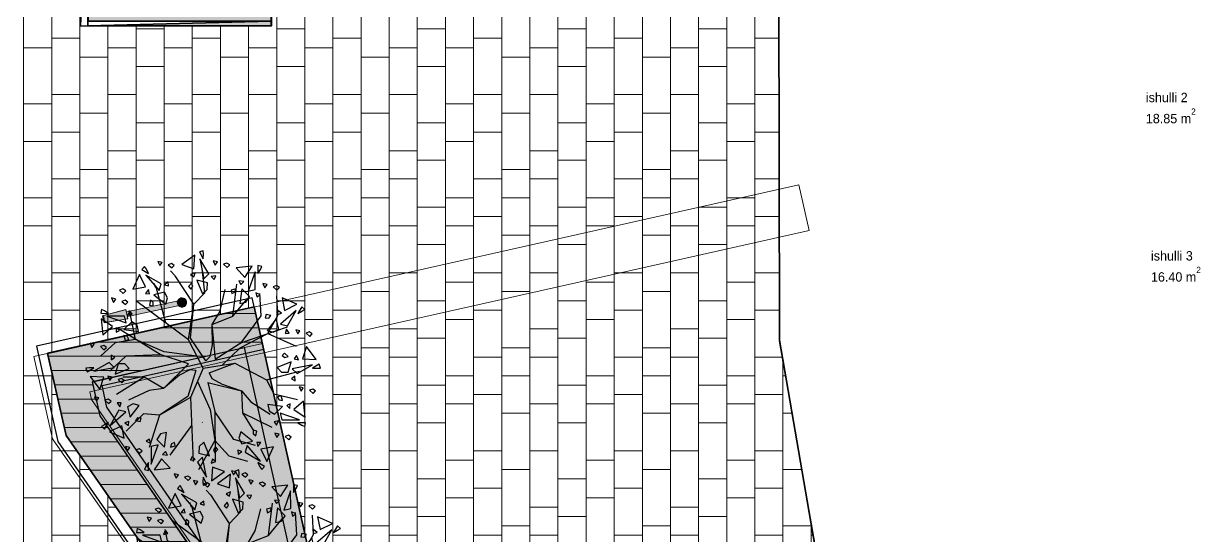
# Model space of a CAD drawing. Header units: millimetres. Extents: x -1912 to 88153, y -54123 to 4469.
# Drawn here: x 75600 to 88153, y -24103 to -18642 of the extents above; entities that cross this region are included whole.
import ezdxf

# ---------------------------------------------------------------- set-up
doc = ezdxf.new("R2010")
doc.units = ezdxf.units.MM
doc.header["$MEASUREMENT"] = 0
for name, color, linetype, lineweight in [('A - Fill Zone_Pen_No__1', 7, 'Continuous', 13), ('A - Pllaka meskatit_Pen_No__42', 8, 'Continuous', 25), ('A - Sanitaria_Pen_No__42', 8, 'Continuous', 25), ('Drawing & Figure_Pen_No__1', 7, 'Continuous', 13), ('Interior - Lamp_Pen_No__1', 7, 'Continuous', 13)]:
    doc.layers.add(name, color=color, linetype=linetype, lineweight=lineweight)
for name, color, linetype, lineweight, true_color in [('A - Fill Zone_Pen_No__102', 7, 'Continuous', 13, 0xcccccc), ('A - Fill Zone_Pen_No__28', 7, 'Continuous', 35, 0xa80f02), ('A - Fill Zone_Pen_No__4', 7, 'Continuous', 20, 0x029e21), ('Interior - Lamp_Pen_No__77', 7, 'Continuous', 20, 0xffeb28)]:
    doc.layers.add(name, color=color, linetype=linetype, lineweight=lineweight, true_color=true_color)
doc.layers.add('A - Pllaka meskatit', color=7, linetype='Continuous')
doc.styles.add('GENERATED_STYLE_1', font='GOTHIC.TTF')

# ---------------------------------------------------------------- blocks, each defined once
blk = doc.blocks.new('*X2')
at = {"layer": 'A - Fill Zone_Pen_No__102', "color": 254, "linetype": 'Continuous', "lineweight": 13, "true_color": 0xcccccc}
for p, q in [((75600, -20300), (75600, -18400)), ((75900, -20300), (75900, -18400)), ((76200, -20300), (76200, -18400)), ((78300, -20300), (78300, -18400)), ((78600, -20300), (78600, -18400)), ((78900, -20300), (78900, -18400)), ((79200, -20300), (79200, -18400)), ((79500, -20300), (79500, -18400)), ((79800, -20300), (79800, -18400)), ((80100, -20300), (80100, -18400)), ((80400, -20300), (80400, -18400)), ((80700, -20300), (80700, -18400)), ((81000, -20300), (81000, -18400)), ((81300, -20300), (81300, -18400)), ((81600, -20300), (81600, -18400)), ((81900, -20300), (81900, -18400)), ((82200, -20300), (82200, -18400)), ((82500, -20300), (82500, -18400)), ((82800, -20300), (82800, -18400)), ((83100, -20300), (83100, -18400)), ((83400, -20300), (83400, -18400)), ((76500, -20300), (76500, -18667)), ((76800, -20300), (76800, -18667)), ((76800, -18700), (77100, -18700)), ((77100, -20300), (77100, -18667)), ((77400, -20300), (77400, -18667)), ((77700, -20300), (77700, -18667)), ((78000, -20300), (78000, -18667)), ((78300, -18700), (78600, -18700)), ((79800, -18700), (80100, -18700)), ((81300, -18700), (81600, -18700)), ((82800, -18700), (83100, -18700)), ((75900, -18800), (76200, -18800)), ((77400, -18800), (77700, -18800)), ((78900, -18800), (79200, -18800)), ((80400, -18800), (80700, -18800)), ((81900, -18800), (82200, -18800)), ((83400, -18800), (83656, -18800)), ((75600, -18900), (75900, -18900)), ((76500, -18900), (76800, -18900)), ((77100, -18900), (77400, -18900)), ((78000, -18900), (78300, -18900)), ((78600, -18900), (78900, -18900)), ((79500, -18900), (79800, -18900)), ((80100, -18900), (80400, -18900)), ((81000, -18900), (81300, -18900)), ((81600, -18900), (81900, -18900)), ((82500, -18900), (82800, -18900)), ((83100, -18900), (83400, -18900)), ((76200, -19000), (76500, -19000)), ((77700, -19000), (78000, -19000)), ((79200, -19000), (79500, -19000)), ((80700, -19000), (81000, -19000)), ((82200, -19000), (82500, -19000)), ((76800, -19100), (77100, -19100)), ((78300, -19100), (78600, -19100)), ((79800, -19100), (80100, -19100)), ((81300, -19100), (81600, -19100)), ((82800, -19100), (83100, -19100)), ((75900, -19400), (76200, -19400)), ((76500, -19400), (76800, -19400)), ((77400, -19400), (77700, -19400)), ((78000, -19400), (78300, -19400)), ((78900, -19400), (79200, -19400)), ((79500, -19400), (79800, -19400)), ((80400, -19400), (80700, -19400)), ((81000, -19400), (81300, -19400)), ((81900, -19400), (82200, -19400)), ((82500, -19400), (82800, -19400)), ((83400, -19400), (83657, -19400)), ((75600, -19500), (75900, -19500)), ((77100, -19500), (77400, -19500)), ((78600, -19500), (78900, -19500)), ((80100, -19500), (80400, -19500)), ((81600, -19500), (81900, -19500)), ((83100, -19500), (83400, -19500)), ((76200, -19600), (76500, -19600)), ((76800, -19700), (77100, -19700)), ((77700, -19600), (78000, -19600)), ((78300, -19700), (78600, -19700)), ((79200, -19600), (79500, -19600)), ((79800, -19700), (80100, -19700)), ((80700, -19600), (81000, -19600)), ((81300, -19700), (81600, -19700)), ((82200, -19600), (82500, -19600)), ((82800, -19700), (83100, -19700)), ((75900, -19800), (76200, -19800)), ((77400, -19800), (77700, -19800)), ((78900, -19800), (79200, -19800)), ((80400, -19800), (80700, -19800)), ((81900, -19800), (82200, -19800)), ((83400, -19800), (83658, -19800)), ((75600, -19900), (75900, -19900)), ((77100, -19900), (77400, -19900)), ((78600, -19900), (78900, -19900)), ((80100, -19900), (80400, -19900)), ((81600, -19900), (81900, -19900)), ((83100, -19900), (83400, -19900)), ((76500, -20000), (76800, -20000)), ((78000, -20000), (78300, -20000)), ((79500, -20000), (79800, -20000)), ((81000, -20000), (81300, -20000)), ((82500, -20000), (82800, -20000)), ((76200, -20200), (76500, -20200)), ((76800, -20100), (77100, -20100)), ((77700, -20200), (78000, -20200)), ((78300, -20100), (78600, -20100)), ((79200, -20200), (79500, -20200)), ((79800, -20100), (80100, -20100)), ((80700, -20200), (81000, -20200)), ((81300, -20100), (81600, -20100)), ((82200, -20200), (82500, -20200)), ((82800, -20100), (83100, -20100)), ((75600, -22200), (75600, -20300)), ((75900, -20300), (76200, -20300)), ((75900, -22152), (75900, -20300)), ((76200, -22085), (76200, -20300)), ((76500, -20300), (76800, -20300)), ((76500, -22017), (76500, -20300)), ((76800, -21949), (76800, -20300)), ((77100, -21882), (77100, -20300)), ((77400, -20300), (77700, -20300)), ((77400, -21814), (77400, -20300)), ((77700, -21746), (77700, -20300)), ((78000, -20300), (78300, -20300)), ((78000, -21679), (78000, -20300)), ((78300, -22200), (78300, -20300)), ((78600, -22200), (78600, -20300)), ((78900, -20300), (79200, -20300)), ((78900, -22200), (78900, -20300)), ((79200, -22200), (79200, -20300)), ((79500, -20300), (79800, -20300)), ((79500, -22200), (79500, -20300)), ((79800, -22200), (79800, -20300)), ((80100, -22200), (80100, -20300)), ((80400, -20300), (80700, -20300)), ((80400, -22200), (80400, -20300)), ((80700, -22200), (80700, -20300)), ((81000, -20300), (81300, -20300)), ((81000, -22200), (81000, -20300)), ((81300, -22200), (81300, -20300)), ((81600, -22200), (81600, -20300)), ((81900, -20300), (82200, -20300)), ((81900, -22200), (81900, -20300)), ((82200, -22200), (82200, -20300)), ((82500, -20300), (82800, -20300)), ((82500, -22200), (82500, -20300)), ((82800, -22200), (82800, -20300)), ((83100, -22200), (83100, -20300)), ((83400, -20300), (83659, -20300)), ((83400, -22200), (83400, -20300)), ((75600, -20500), (75900, -20500)), ((76500, -20500), (76200, -20500)), ((77100, -20500), (77400, -20500)), ((78000, -20500), (77700, -20500)), ((78600, -20500), (78900, -20500)), ((79500, -20500), (79200, -20500)), ((80100, -20500), (80400, -20500)), ((81000, -20500), (80700, -20500)), ((81600, -20500), (81900, -20500)), ((82500, -20500), (82200, -20500)), ((83100, -20500), (83400, -20500)), ((75900, -20700), (76200, -20700)), ((76800, -20600), (77100, -20600)), ((77400, -20700), (77700, -20700)), ((78300, -20600), (78600, -20600)), ((78900, -20700), (79200, -20700)), ((79800, -20600), (80100, -20600)), ((80400, -20700), (80700, -20700)), ((81300, -20600), (81600, -20600)), ((81900, -20700), (82200, -20700)), ((82800, -20600), (83100, -20600)), ((83400, -20700), (83660, -20700)), ((75600, -20800), (75900, -20800)), ((76500, -20800), (76800, -20800)), ((77100, -20800), (77400, -20800)), ((78000, -20800), (78300, -20800)), ((78600, -20800), (78900, -20800)), ((79500, -20800), (79800, -20800)), ((80100, -20800), (80400, -20800)), ((81000, -20800), (81300, -20800)), ((81600, -20800), (81900, -20800)), ((82500, -20800), (82800, -20800)), ((83100, -20800), (83400, -20800)), ((76200, -20900), (76500, -20900)), ((77700, -20900), (78000, -20900)), ((79200, -20900), (79500, -20900)), ((80700, -20900), (81000, -20900)), ((82200, -20900), (82500, -20900)), ((76800, -21000), (77100, -21000)), ((78300, -21000), (78600, -21000)), ((79800, -21000), (80100, -21000)), ((81300, -21000), (81600, -21000)), ((82800, -21000), (83100, -21000)), ((75900, -21300), (76200, -21300)), ((76500, -21300), (76800, -21300)), ((77400, -21300), (77700, -21300)), ((78000, -21300), (78300, -21300)), ((78900, -21300), (79200, -21300)), ((79500, -21300), (79800, -21300)), ((80400, -21300), (80700, -21300)), ((81000, -21300), (81300, -21300)), ((81900, -21300), (82200, -21300)), ((82500, -21300), (82800, -21300)), ((83400, -21300), (83661, -21300)), ((75600, -21400), (75900, -21400)), ((77100, -21400), (77400, -21400)), ((78600, -21400), (78900, -21400)), ((80100, -21400), (80400, -21400)), ((81600, -21400), (81900, -21400)), ((83100, -21400), (83400, -21400)), ((76200, -21500), (76500, -21500)), ((77700, -21500), (78000, -21500)), ((79200, -21500), (79500, -21500)), ((80700, -21500), (81000, -21500)), ((82200, -21500), (82500, -21500)), ((75900, -21700), (76200, -21700)), ((76800, -21600), (77100, -21600)), ((77400, -21700), (77700, -21700)), ((78300, -21600), (78600, -21600)), ((78900, -21700), (79200, -21700)), ((79800, -21600), (80100, -21600)), ((80400, -21700), (80700, -21700)), ((81300, -21600), (81600, -21600)), ((81900, -21700), (82200, -21700)), ((82800, -21600), (83100, -21600)), ((83400, -21700), (83662, -21700)), ((75600, -21800), (75900, -21800)), ((77100, -21800), (77400, -21800)), ((78600, -21800), (78900, -21800)), ((80100, -21800), (80400, -21800)), ((81600, -21800), (81900, -21800)), ((83100, -21800), (83400, -21800)), ((76500, -21900), (76800, -21900)), ((78113, -21900), (78300, -21900)), ((79500, -21900), (79800, -21900)), ((81000, -21900), (81300, -21900)), ((82500, -21900), (82800, -21900)), ((78300, -22000), (78600, -22000)), ((79800, -22000), (80100, -22000)), ((81300, -22000), (81600, -22000)), ((82800, -22000), (83100, -22000)), ((75600, -24100), (75600, -22200)), ((78180, -22200), (78300, -22200)), ((78300, -22737), (78300, -22200)), ((78600, -24081), (78600, -22200)), ((78900, -22200), (79200, -22200)), ((78900, -24100), (78900, -22200)), ((79200, -22100), (79500, -22100)), ((79200, -24100), (79200, -22200)), ((79500, -22200), (79800, -22200)), ((79500, -24100), (79500, -22200)), ((79800, -24100), (79800, -22200)), ((80100, -24100), (80100, -22200)), ((80400, -22200), (80700, -22200)), ((80400, -24100), (80400, -22200)), ((80700, -22100), (81000, -22100)), ((80700, -24100), (80700, -22200)), ((81000, -22200), (81300, -22200)), ((81000, -24100), (81000, -22200)), ((81300, -24100), (81300, -22200)), ((81600, -24100), (81600, -22200)), ((81900, -22200), (82200, -22200)), ((81900, -24100), (81900, -22200)), ((82200, -22100), (82500, -22100)), ((82200, -24100), (82200, -22200)), ((82500, -22200), (82800, -22200)), ((82500, -24100), (82500, -22200)), ((82800, -24100), (82800, -22200)), ((83100, -24100), (83100, -22200)), ((83400, -22200), (83693, -22200)), ((83400, -24100), (83400, -22200)), ((83700, -24100), (83700, -22240)), ((75600, -22400), (75900, -22400)), ((75900, -24100), (75900, -22352)), ((78600, -22400), (78900, -22400)), ((79500, -22400), (79200, -22400)), ((80100, -22400), (80400, -22400)), ((81000, -22400), (80700, -22400)), ((81600, -22400), (81900, -22400)), ((82500, -22400), (82200, -22400)), ((83100, -22400), (83400, -22400)), ((83728, -22400), (83700, -22400)), ((78300, -22500), (78600, -22500)), ((79800, -22500), (80100, -22500)), ((81300, -22500), (81600, -22500)), ((82800, -22500), (83100, -22500)), ((75600, -22700), (75900, -22700)), ((75900, -22600), (75956, -22600)), ((78292, -22700), (78300, -22700)), ((78600, -22700), (78900, -22700)), ((78900, -22600), (79200, -22600)), ((79500, -22700), (79800, -22700)), ((80100, -22700), (80400, -22700)), ((80400, -22600), (80700, -22600)), ((81000, -22700), (81300, -22700)), ((81600, -22700), (81900, -22700)), ((81900, -22600), (82200, -22600)), ((82500, -22700), (82800, -22700)), ((83100, -22700), (83400, -22700)), ((83400, -22600), (83700, -22600)), ((79200, -22800), (79500, -22800)), ((80700, -22800), (81000, -22800)), ((82200, -22800), (82500, -22800)), ((83700, -22800), (83796, -22800)), ((78336, -22900), (78600, -22900)), ((79800, -22900), (80100, -22900)), ((81300, -22900), (81600, -22900)), ((82800, -22900), (83100, -22900)), ((75900, -23200), (76167, -23200)), ((78900, -23200), (79200, -23200)), ((79500, -23200), (79800, -23200)), ((80400, -23200), (80700, -23200)), ((81000, -23200), (81300, -23200)), ((81900, -23200), (82200, -23200)), ((82500, -23200), (82800, -23200)), ((83400, -23200), (83700, -23200)), ((75600, -23300), (75900, -23300)), ((76200, -24100), (76200, -23247)), ((78600, -23300), (78900, -23300)), ((80100, -23300), (80400, -23300)), ((81600, -23300), (81900, -23300)), ((83100, -23300), (83400, -23300)), ((76200, -23400), (76307, -23400)), ((79200, -23400), (79500, -23400)), ((80700, -23400), (81000, -23400)), ((82200, -23400), (82500, -23400)), ((83700, -23400), (83900, -23400)), ((78470, -23500), (78600, -23500)), ((79800, -23500), (80100, -23500)), ((81300, -23500), (81600, -23500)), ((82800, -23500), (83100, -23500)), ((75600, -23700), (75900, -23700)), ((75900, -23600), (76200, -23600)), ((76500, -24100), (76500, -23677)), ((78600, -23700), (78900, -23700)), ((78900, -23600), (79200, -23600)), ((80100, -23700), (80400, -23700)), ((80400, -23600), (80700, -23600)), ((81600, -23700), (81900, -23700)), ((81900, -23600), (82200, -23600)), ((83100, -23700), (83400, -23700)), ((83400, -23600), (83700, -23600)), ((76500, -23800), (76586, -23800)), ((79500, -23800), (79800, -23800)), ((81000, -23800), (81300, -23800)), ((82500, -23800), (82800, -23800)), ((78559, -23900), (78600, -23900)), ((79800, -23900), (80100, -23900)), ((81300, -23900), (81600, -23900)), ((82800, -23900), (83100, -23900)), ((75600, -26000), (75600, -24100)), ((75900, -24100), (76200, -24100)), ((75900, -26000), (75900, -24100)), ((76200, -24000), (76500, -24000)), ((76200, -26000), (76200, -24100)), ((76500, -24100), (76796, -24100)), ((76500, -26000), (76500, -24100)), ((78900, -24100), (79200, -24100)), ((78900, -25426), (78900, -24100)), ((79200, -24000), (79500, -24000)), ((79200, -26000), (79200, -24100)), ((79500, -24100), (79800, -24100)), ((79500, -26000), (79500, -24100)), ((79800, -26000), (79800, -24100)), ((80100, -26000), (80100, -24100)), ((80400, -24100), (80700, -24100)), ((80400, -26000), (80400, -24100)), ((80700, -24000), (81000, -24000)), ((80700, -26000), (80700, -24100)), ((81000, -24100), (81300, -24100)), ((81000, -26000), (81000, -24100)), ((81300, -26000), (81300, -24100)), ((81600, -26000), (81600, -24100)), ((81900, -24100), (82200, -24100)), ((81900, -26000), (81900, -24100)), ((82200, -24000), (82500, -24000)), ((82200, -26000), (82200, -24100)), ((82500, -24100), (82800, -24100)), ((82500, -26000), (82500, -24100)), ((82800, -26000), (82800, -24100)), ((83100, -26000), (83100, -24100)), ((83400, -24100), (83700, -24100)), ((83400, -26000), (83400, -24100)), ((83700, -24000), (84000, -24000)), ((83700, -26000), (83700, -24100)), ((84000, -24100), (84000, -23983)), ((84000, -24100), (84020, -24100)), ((84000, -26000), (84000, -24100))]:
    blk.add_line(p, q, dxfattribs=at)
blk = doc.blocks.new('Fill_1', base_point=(0, 0))
at = {"layer": 'A - Fill Zone_Pen_No__28', "color": 14, "linetype": 'Continuous', "lineweight": 35, "true_color": 0xa80f02, "flags": 128}
for points in [[(72267, -15184), (73150, -14958), (73150, 2250), (83617, 2250), (83662, -22021), (85535, -32904), (76640, -34804)], [(76366, -16390), (75512, -14619), (75512, -13439), (76501, -10122), (78201, -10113), (78243, -18667), (76287, -18667)], [(76054, -23038), (77041, -24452), (77309, -28650), (77511, -29528), (79706, -29037), (78061, -21665), (75857, -22162)]]:
    blk.add_lwpolyline(points, close=True, dxfattribs=at)
at = {"layer": 'A - Fill Zone_Pen_No__102', "color": 254, "linetype": 'Continuous', "lineweight": 13, "true_color": 0xcccccc}
blk.add_blockref('*X2', (0, 0), dxfattribs=at)
blk = doc.blocks.new('Slab_30', base_point=(78061, -21665))
at = {"layer": 'A - Pllaka meskatit_Pen_No__42', "color": 8, "linetype": 'Continuous', "lineweight": 25, "flags": 128}
for points in [[(78061, -21665), (75857, -22160), (76054, -23038), (77041, -24452), (77309, -28650), (77511, -29528), (79708, -29021), (78170, -22153)], [(76416, -22826), (76335, -22463), (77953, -22099), (79423, -28676), (77811, -29048), (77597, -28101), (77468, -24352)]]:
    blk.add_lwpolyline(points, close=True, dxfattribs=at)
blk = doc.blocks.new('Slab_32', base_point=(76501, -10122))
at = {"layer": 'A - Pllaka meskatit_Pen_No__42', "color": 8, "linetype": 'Continuous', "lineweight": 25, "flags": 128}
blk.add_lwpolyline([(76501, -10122), (75455, -13453), (75455, -14731), (76312, -16248), (76209, -18667), (76287, -18667), (78242, -18667), (78242, -18167), (76759, -18178), (76819, -16244), (75983, -14523), (75969, -13515), (76852, -10620), (78086, -10614), (78086, -10114)], close=True, dxfattribs=at)
blk = doc.blocks.new('Slab_33', base_point=(78039, -21568))
at = {"layer": 'A - Pllaka meskatit_Pen_No__42', "color": 8, "linetype": 'Continuous', "lineweight": 25, "flags": 128}
blk.add_lwpolyline([(78039, -21568), (75737, -22084), (75965, -23101), (76935, -24503), (77207, -28656), (77436, -29648), (79733, -29118), (79598, -28533), (77886, -28928), (77772, -28104), (77579, -24316), (76488, -22736), (76437, -22503), (78162, -22115)], close=True, dxfattribs=at)
blk = doc.blocks.new('Slab_38', base_point=(83616, 2742))
at = {"layer": 'A - Pllaka meskatit_Pen_No__42', "color": 8, "linetype": 'Continuous', "lineweight": 25, "flags": 128}
for points in [[(83616, 2742), (73150, 2742), (73150, 2250), (73150, -18920), (76924, -35738), (85719, -33784), (83663, -22026)], [(75512, -13439), (75512, -14718), (76371, -16237), (76287, -18667), (78242, -18667), (78242, -10113), (76501, -10122)], [(75857, -22160), (77086, -21884), (78061, -21665), (79716, -29085), (77511, -29528), (77309, -28650), (77041, -24452), (76054, -23038), (75873, -22233)]]:
    blk.add_lwpolyline(points, close=True, dxfattribs=at)
blk = doc.blocks.new('Bush2_GWL')
at = {"layer": 'A - Sanitaria_Pen_No__42', "color": 8, "linetype": 'Continuous', "lineweight": 25}
for p, q in [((-308, 1158), (-355, 1138)), ((-355, 1138), (-319, 1113)), ((-319, 1113), (-308, 1158)), ((-90, 1204), (-229, 1103)), ((-90, 1204), (-229, 1103)), ((-99, 1059), (-90, 1204)), ((-99, 1059), (-90, 1204)), ((0, 1250), (-40, 1238)), ((0, 1250), (-40, 1238)), ((-40, 1238), (1, 1165)), ((-40, 1238), (1, 1165)), ((-34, 1165), (7, 950)), ((60, 1003), (-34, 1165)), ((-34, 1165), (7, 950)), ((60, 1003), (-34, 1165)), ((3, 1216), (0, 1250)), ((3, 1216), (0, 1250)), ((1, 1165), (3, 1216)), ((1, 1165), (3, 1216)), ((264, 1206), (218, 1186)), ((218, 1186), (254, 1162)), ((254, 1162), (264, 1206)), ((-625, 1083), (-654, 1052)), ((-654, 1052), (-582, 1009)), ((-606, 1054), (-625, 1083)), ((-582, 1009), (-606, 1054)), ((-344, 1048), (-379, 1009)), ((-379, 1009), (-353, 983)), ((-353, 983), (-332, 1013)), ((-332, 1013), (-344, 1048)), ((-229, 1103), (-99, 1059)), ((-229, 1103), (-99, 1059)), ((-87, 1016), (-134, 996)), ((-87, 1016), (-134, 996)), ((-98, 972), (-87, 1016)), ((-98, 972), (-87, 1016)), ((268, 938), (129, 1092)), ((229, 1096), (193, 1058)), ((193, 1058), (220, 1031)), ((220, 1031), (240, 1061)), ((240, 1061), (229, 1096)), ((524, 1087), (353, 1070)), ((353, 1070), (444, 967)), ((444, 967), (524, 1087)), ((553, 1026), (481, 820)), ((554, 838), (553, 1026)), ((584, 1093), (583, 1008)), ((583, 1008), (610, 1051)), ((625, 1083), (584, 1093)), ((610, 1051), (625, 1083)), ((-680, 998), (-750, 841)), ((-615, 867), (-680, 998)), ((-612, 992), (-469, 826)), ((-449, 899), (-612, 992)), ((-469, 826), (-449, 899)), ((-373, 918), (-413, 889)), ((-413, 889), (-370, 875)), ((-370, 875), (-373, 918)), ((-99, 629), (-283, 923)), ((-123, 906), (-158, 868)), ((-123, 906), (-158, 868)), ((-134, 996), (-98, 972)), ((-134, 996), (-98, 972)), ((-111, 871), (-123, 906)), ((-111, 871), (-123, 906)), ((-66, 938), (-6, 791)), ((46, 907), (-66, 938)), ((-66, 938), (-6, 791)), ((46, 907), (-66, 938)), ((-33, 996), (129, 820)), ((7, 950), (60, 1003)), ((7, 950), (60, 1003)), ((44, 837), (46, 907)), ((44, 837), (46, 907)), ((136, 982), (87, 976)), ((136, 982), (87, 976)), ((87, 976), (112, 979)), ((87, 976), (117, 943)), ((87, 976), (117, 943)), ((117, 943), (136, 982)), ((117, 943), (136, 982)), ((143, 460), (423, 908)), ((306, 721), (268, 938)), ((382, 929), (401, 891)), ((433, 924), (382, 929)), ((401, 891), (433, 924)), ((747, 977), (700, 957)), ((700, 957), (736, 933)), ((736, 933), (747, 977)), ((831, 891), (796, 853)), ((843, 856), (831, 891)), ((-838, 827), (-885, 806)), ((-885, 806), (-849, 782)), ((-849, 782), (-838, 827)), ((-750, 841), (-615, 867)), ((-489, 636), (-673, 820)), ((-584, 837), (-614, 796)), ((-614, 796), (-571, 793)), ((-571, 793), (-584, 837)), ((-413, 808), (-526, 780)), ((-526, 780), (-400, 682)), ((-381, 747), (-413, 808)), ((-239, 577), (-342, 798)), ((-158, 868), (-132, 841)), ((-158, 868), (-132, 841)), ((-132, 841), (-111, 871)), ((-132, 841), (-111, 871)), ((-99, 629), (-99, 857)), ((-6, 791), (44, 837)), ((-6, 791), (44, 837)), ((129, 820), (143, 460)), ((347, 846), (297, 831)), ((297, 831), (306, 794)), ((306, 794), (339, 810)), ((306, 721), (615, 786)), ((339, 810), (347, 846)), ((412, 845), (390, 688)), ((493, 762), (412, 845)), ((456, 703), (493, 762)), ((481, 820), (554, 838)), ((609, 782), (563, 802)), ((563, 802), (573, 758)), ((573, 758), (609, 782)), ((711, 867), (676, 829)), ((676, 829), (702, 802)), ((702, 802), (723, 832)), ((723, 832), (711, 867)), ((796, 853), (822, 826)), ((822, 826), (843, 856)), ((-874, 716), (-909, 678)), ((-909, 678), (-883, 651)), ((-883, 651), (-862, 682)), ((-862, 682), (-874, 716)), ((-560, 723), (-571, 672)), ((-571, 672), (-535, 662)), ((-532, 699), (-560, 723)), ((-535, 662), (-532, 699)), ((-504, 467), (-489, 636)), ((-400, 682), (-381, 747)), ((-217, 423), (-99, 629)), ((173, 415), (306, 721)), ((302, 158), (709, 709)), ((390, 688), (456, 703)), ((998, 680), (841, 750)), ((841, 750), (867, 615)), ((867, 615), (998, 680)), ((1052, 654), (1009, 582)), ((1083, 625), (1052, 654)), ((-1083, 625), (-1093, 584)), ((-1093, 584), (-1008, 583)), ((-1087, 524), (-1070, 353)), ((-967, 444), (-1087, 524)), ((-1051, 610), (-1083, 625)), ((-1008, 583), (-1051, 610)), ((-838, 554), (-1026, 553)), ((-1026, 553), (-820, 481)), ((-504, 467), (-849, 577)), ((-820, 481), (-838, 554)), ((-782, 609), (-802, 563)), ((-802, 563), (-758, 573)), ((-758, 573), (-782, 609)), ((-217, 423), (-239, 577)), ((672, 571), (662, 535)), ((662, 535), (699, 532)), ((723, 560), (672, 571)), ((780, 526), (682, 400)), ((699, 532), (723, 560)), ((808, 413), (780, 526)), ((796, 614), (793, 571)), ((793, 571), (837, 584)), ((837, 584), (796, 614)), ((992, 612), (826, 469)), ((905, 527), (858, 507)), ((899, 449), (992, 612)), ((1009, 582), (1054, 606)), ((1054, 606), (1083, 625)), ((-1070, 353), (-967, 444)), ((-924, 433), (-929, 382)), ((-929, 382), (-891, 401)), ((-891, 401), (-924, 433)), ((-762, 493), (-845, 412)), ((-845, 412), (-688, 390)), ((-703, 456), (-762, 493)), ((-688, 390), (-703, 456)), ((-305, 165), (-504, 467)), ((-313, 136), (-504, 467)), ((-77, 254), (-217, 423)), ((43, 157), (-217, 423)), ((43, 157), (143, 460)), ((126, 66), (173, 415)), ((481, 400), (862, 500)), ((682, 400), (747, 381)), ((747, 381), (808, 413)), ((826, 469), (899, 449)), ((889, 413), (875, 370)), ((918, 373), (889, 413)), ((1138, 483), (1092, 463)), ((1092, 463), (1127, 438)), ((1127, 438), (1138, 483)), ((-1128, 308), (-1174, 288)), ((-1174, 288), (-1139, 264)), ((-1139, 264), (-1128, 308)), ((-614, 123), (-930, 357)), ((-846, 347), (-831, 297)), ((-810, 339), (-846, 347)), ((-831, 297), (-794, 306)), ((-794, 306), (-810, 339)), ((-18, 143), (-77, 254)), ((680, 99), (983, 299)), ((875, 370), (918, 373)), ((986, 302), (1035, 348)), ((1102, 373), (1067, 335)), ((1067, 335), (1094, 308)), ((1094, 308), (1114, 338)), ((1114, 338), (1102, 373)), ((-1164, 198), (-1199, 160)), ((-1199, 160), (-1172, 133)), ((-1172, 133), (-1152, 163)), ((-1152, 163), (-1164, 198)), ((-313, 136), (-997, 107)), ((-982, 136), (-976, 87)), ((-943, 117), (-982, 136)), ((0, 0), (-313, 136)), ((-26, 77), (-305, 165)), ((-26, 77), (-18, 143)), ((0, 0), (302, 158)), ((76, -28), (320, 134)), ((302, 158), (680, 99)), ((320, 134), (680, 99)), ((868, 158), (841, 132)), ((841, 132), (871, 111)), ((906, 123), (868, 158)), ((996, 134), (972, 98)), ((1016, 87), (996, 134)), ((1103, 229), (1059, 99)), ((1204, 90), (1103, 229)), ((-1216, 3), (-1250, 0)), ((-1250, 0), (-1238, -40)), ((-1238, -40), (-1165, 1)), ((-1165, 1), (-1216, 3)), ((-1003, 60), (-1165, -34)), ((-1165, -34), (-950, 7)), ((-773, -125), (-1086, 49)), ((-950, 7), (-1003, 60)), ((-976, 87), (-943, 117)), ((-907, 46), (-938, -66)), ((-837, 44), (-907, 46)), ((-791, -6), (-837, 44)), ((-578, 7), (-582, 10)), ((-143, 62), (-444, -75)), ((0, 0), (52, -337)), ((680, 99), (802, -19)), ((938, 66), (791, 6)), ((791, 6), (837, -44)), ((802, -19), (1061, 9)), ((871, 111), (906, 123)), ((907, -46), (938, 66)), ((1165, 34), (950, -7)), ((972, 98), (1016, 87)), ((1003, -60), (1165, 34)), ((1059, 99), (1204, 90)), ((1238, 40), (1165, -1)), ((1216, -3), (1250, 0)), ((1250, 0), (1238, 40)), ((-1204, -90), (-1103, -229)), ((-1059, -99), (-1204, -90)), ((-1103, -229), (-1059, -99)), ((-972, -98), (-1016, -87)), ((-1016, -87), (-996, -134)), ((-996, -134), (-972, -98)), ((-465, -124), (-994, -127)), ((-938, -66), (-791, -6)), ((-773, -125), (-936, -273)), ((-871, -111), (-906, -123)), ((-906, -123), (-868, -158)), ((-841, -132), (-871, -111)), ((-444, -75), (-773, -125)), ((-762, -328), (-465, -124)), ((-156, -48), (-465, -124)), ((-156, -48), (-242, -409)), ((-111, -92), (-173, -201)), ((-51, -63), (-111, -92)), ((-51, -63), (52, -337)), ((76, -28), (123, -76)), ((96, -132), (465, -97)), ((123, -76), (246, -99)), ((246, -99), (465, -97)), ((465, -97), (599, -176)), ((465, -97), (552, -317)), ((837, -44), (907, -46)), ((976, -87), (943, -117)), ((943, -117), (982, -136)), ((950, -7), (1003, -60)), ((982, -136), (976, -87)), ((1144, -107), (1098, -128)), ((1133, -152), (1144, -107)), ((1165, -1), (1216, -3)), ((-868, -158), (-841, -132)), ((-173, -201), (-242, -409)), ((31, -202), (215, -395)), ((94, -129), (282, -423)), ((599, -176), (836, -235)), ((1108, -218), (1073, -256)), ((1098, -128), (1133, -152)), ((1120, -252), (1108, -218)), ((-1095, -303), (-1141, -323)), ((-1141, -323), (-1106, -347)), ((-1106, -347), (-1095, -303)), ((-936, -273), (-992, -474)), ((-875, -370), (-918, -373)), ((-918, -373), (-889, -413)), ((-889, -413), (-875, -370)), ((-825, -559), (-762, -328)), ((52, -337), (-126, -675)), ((552, -317), (896, -359)), ((552, -317), (729, -461)), ((831, -297), (794, -306)), ((794, -306), (810, -339)), ((810, -339), (846, -347)), ((846, -347), (831, -297)), ((1070, -353), (967, -444)), ((1087, -524), (1070, -353)), ((1073, -256), (1100, -283)), ((1100, -283), (1120, -252)), ((-1131, -413), (-1166, -451)), ((-1166, -451), (-1139, -478)), ((-1139, -478), (-1119, -448)), ((-1119, -448), (-1131, -413)), ((-899, -449), (-992, -612)), ((-992, -612), (-826, -469)), ((-826, -469), (-899, -449)), ((-747, -381), (-808, -413)), ((-808, -413), (-780, -526)), ((-780, -526), (-682, -400)), ((-682, -400), (-747, -381)), ((-479, -419), (-672, -541)), ((-479, -419), (-630, -732)), ((-242, -409), (-479, -419)), ((-242, -409), (-361, -510)), ((215, -395), (369, -691)), ((557, -615), (268, -400)), ((268, -400), (441, -899)), ((845, -412), (688, -390)), ((688, -390), (703, -456)), ((703, -456), (762, -493)), ((762, -493), (845, -412)), ((1026, -553), (820, -481)), ((820, -481), (838, -554)), ((929, -382), (891, -401)), ((891, -401), (924, -433)), ((924, -433), (929, -382)), ((967, -444), (1087, -524)), ((-1054, -606), (-1083, -625)), ((-1083, -625), (-1052, -654)), ((-1009, -582), (-1054, -606)), ((-1052, -654), (-1009, -582)), ((-867, -615), (-998, -680)), ((-841, -750), (-867, -615)), ((-793, -571), (-837, -584)), ((-837, -584), (-796, -614)), ((-796, -614), (-793, -571)), ((-699, -532), (-723, -560)), ((-723, -560), (-672, -571)), ((-662, -535), (-699, -532)), ((-672, -571), (-662, -535)), ((-361, -510), (-492, -715)), ((796, -600), (557, -615)), ((802, -563), (758, -573)), ((758, -573), (782, -609)), ((782, -609), (802, -563)), ((838, -554), (1026, -553)), ((1093, -584), (1008, -583)), ((1008, -583), (1051, -610)), ((1051, -610), (1083, -625)), ((1083, -625), (1093, -584)), ((-998, -680), (-841, -750)), ((-456, -703), (-493, -762)), ((-390, -688), (-456, -703)), ((-412, -845), (-390, -688)), ((-277, -753), (-335, -1007)), ((-126, -675), (-277, -753)), ((-126, -675), (-35, -1026)), ((369, -691), (232, -993)), ((369, -691), (561, -798)), ((400, -682), (381, -747)), ((381, -747), (413, -808)), ((526, -780), (400, -682)), ((535, -662), (532, -699)), ((532, -699), (560, -723)), ((571, -672), (535, -662)), ((560, -723), (571, -672)), ((867, -748), (832, -786)), ((903, -638), (857, -658)), ((857, -658), (892, -682)), ((879, -783), (867, -748)), ((892, -682), (903, -638)), ((-730, -875), (-765, -913)), ((-694, -764), (-740, -785)), ((-740, -785), (-705, -809)), ((-718, -909), (-730, -875)), ((-705, -809), (-694, -764)), ((-573, -758), (-609, -782)), ((-609, -782), (-563, -802)), ((-563, -802), (-573, -758)), ((-481, -820), (-554, -838)), ((-554, -838), (-553, -1026)), ((-553, -1026), (-481, -820)), ((-493, -762), (-412, -845)), ((-339, -810), (-347, -846)), ((-347, -846), (-297, -831)), ((-306, -794), (-339, -810)), ((-297, -831), (-306, -794)), ((-44, -837), (-46, -907)), ((6, -791), (-44, -837)), ((66, -938), (6, -791)), ((132, -841), (111, -871)), ((111, -871), (123, -906)), ((123, -906), (158, -868)), ((158, -868), (132, -841)), ((413, -889), (370, -875)), ((370, -875), (373, -918)), ((413, -808), (526, -780)), ((469, -826), (449, -899)), ((612, -992), (469, -826)), ((561, -798), (769, -786)), ((614, -796), (571, -793)), ((571, -793), (584, -837)), ((584, -837), (614, -796)), ((750, -841), (615, -867)), ((615, -867), (680, -998)), ((680, -998), (750, -841)), ((832, -786), (859, -813)), ((859, -813), (879, -783)), ((-765, -913), (-738, -940)), ((-738, -940), (-718, -909)), ((-444, -967), (-524, -1087)), ((-353, -1070), (-444, -967)), ((-401, -891), (-433, -924)), ((-433, -924), (-382, -929)), ((-382, -929), (-401, -891)), ((-117, -943), (-136, -982)), ((-136, -982), (-87, -976)), ((-87, -976), (-117, -943)), ((-7, -950), (-60, -1003)), ((-60, -1003), (34, -1165)), ((-46, -907), (66, -938)), ((34, -1165), (-7, -950)), ((98, -972), (87, -1016)), ((87, -1016), (134, -996)), ((134, -996), (98, -972)), ((409, -987), (363, -1008)), ((373, -918), (413, -889)), ((398, -1032), (409, -987)), ((449, -899), (612, -992)), ((-610, -1051), (-625, -1083)), ((-625, -1083), (-584, -1093)), ((-583, -1008), (-610, -1051)), ((-584, -1093), (-583, -1008)), ((-524, -1087), (-353, -1070)), ((-200, -1023), (-246, -1044)), ((-246, -1044), (-210, -1068)), ((-210, -1068), (-200, -1023)), ((99, -1059), (90, -1204)), ((90, -1204), (229, -1103)), ((229, -1103), (99, -1059)), ((373, -1097), (338, -1136)), ((363, -1008), (398, -1032)), ((385, -1132), (373, -1097)), ((654, -1052), (582, -1009)), ((582, -1009), (606, -1054)), ((606, -1054), (625, -1083)), ((625, -1083), (654, -1052)), ((-236, -1134), (-271, -1172)), ((-271, -1172), (-244, -1199)), ((-244, -1199), (-224, -1168)), ((-224, -1168), (-236, -1134)), ((-1, -1165), (-3, -1216)), ((-3, -1216), (0, -1250)), ((40, -1238), (-1, -1165)), ((0, -1250), (40, -1238)), ((338, -1136), (364, -1163)), ((364, -1163), (385, -1132))]:
    blk.add_line(p, q, dxfattribs=at)
blk = doc.blocks.new('Street Lamp 01 26')
at = {"layer": 'Interior - Lamp_Pen_No__77', "linetype": 'Continuous', "lineweight": 20, "true_color": 0xffeb28}
for points in [[(50, 0, 1), (-50, 0, 1)], [(600, 25), (0, 25, 1), (0, -25), (600, -25)], [(600, -50), (608, -50), (857, -38), (857, 38), (608, 50), (600, 50)]]:
    blk.add_hatch(color=2, dxfattribs=at).paths.add_polyline_path(points)
at = {"layer": 'Interior - Lamp_Pen_No__1', "color": 7, "linetype": 'Continuous', "lineweight": 13}
for p, q in [((0, 25), (600, 25)), ((849, 38), (600, 50)), ((849, -38), (849, 38)), ((849, 38), (857, 38)), ((600, -25), (0, -25)), ((600, -50), (849, -38)), ((849, -38), (857, -38))]:
    blk.add_line(p, q, dxfattribs=at)
at = {"layer": 'Interior - Lamp_Pen_No__1', "color": 7, "linetype": 'Continuous', "lineweight": 13, "flags": 128}
blk.add_lwpolyline([(50, 0, 1), (-50, 0, 1)], format="xyb", close=True, dxfattribs=at)
blk.add_lwpolyline([(600, -50), (608, -50), (857, -38), (857, 38), (608, 50), (600, 50)], close=True, dxfattribs=at)
at = {"layer": 'Interior - Lamp_Pen_No__1', "color": 7, "linetype": 'Continuous', "lineweight": 13}
blk.add_arc((0, 0), 25, 90, 270, dxfattribs=at)

msp = doc.modelspace()

# ---------------------------------------------------------------- hatches: boundary and pattern name
at = {"layer": 'A - Fill Zone_Pen_No__1', "linetype": 'Continuous', "lineweight": 13}
h = msp.add_hatch(dxfattribs=at)
h.set_pattern_fill('Plank_Floor', style=0, pattern_type=2)
h.set_pattern_definition([(0, (0, 0), (0, 152), [])])
h.paths.add_polyline_path([(78060.8, -21665.1), (75856.8, -22159.8), (75966.2, -22647.5), (76053.9, -23038), (77041.2, -24451.7), (77308.7, -28649.8), (77510.7, -29527.8), (79710.2, -29019.4), (79620.7, -28630.3), (77810.8, -29048.3), (77664.8, -28085.7), (77468.4, -24351.9), (76416.2, -22825.8), (76334.7, -22462.5), (78148.4, -22055.4)])
at = {"layer": 'A - Fill Zone_Pen_No__4', "linetype": 'Continuous', "lineweight": 0, "true_color": 0x014f10}
for points in [[(76287.3, -18667.4), (78243.4, -18667.1), (78243.4, -10164.3), (76536, -10171.8), (75512.1, -13439.4), (75512.1, -14717.6), (76371.4, -16237.3), (76287.3, -18617.4), (78242.4, -18617.4)], [(75856.8, -22159.8), (78060.8, -21665.1), (79716.4, -29084.6), (77510.7, -29527.8), (77306.8, -28619.9), (77041.2, -24451.7), (76053.9, -23038)]]:
    msp.add_hatch(color=108, dxfattribs=at).paths.add_polyline_path(points)

# ---------------------------------------------------------------- linework, layer by layer
at = {"layer": 'A - Fill Zone_Pen_No__1', "color": 7, "linetype": 'Continuous', "lineweight": 13, "flags": 128}
msp.add_lwpolyline([(78060.8, -21665.1), (75856.8, -22159.8), (75966.2, -22647.5), (76053.9, -23038), (77041.2, -24451.7), (77308.7, -28649.8), (77510.7, -29527.8), (79710.2, -29019.4), (79620.7, -28630.3), (77810.8, -29048.3), (77664.8, -28085.7), (77468.4, -24351.9), (76416.2, -22825.8), (76334.7, -22462.5), (78148.4, -22055.4)], close=True, dxfattribs=at)
at = {"layer": 'A - Fill Zone_Pen_No__28', "color": 14, "linetype": 'Continuous', "lineweight": 35, "true_color": 0xa80f02, "flags": 128}
for points in [[(76287.3, -18667.4), (78243.4, -18667.1), (78243.4, -10164.3), (76536, -10171.8), (75512.1, -13439.4), (75512.1, -14717.6), (76371.4, -16237.3), (76287.3, -18617.4), (78242.4, -18617.4)], [(75856.8, -22159.8), (78060.8, -21665.1), (79716.4, -29084.6), (77510.7, -29527.8), (77306.8, -28619.9), (77041.2, -24451.7), (76053.9, -23038)]]:
    msp.add_lwpolyline(points, close=True, dxfattribs=at)
at = {"layer": 'Drawing & Figure_Pen_No__1', "color": 7, "linetype": 'Continuous', "lineweight": 13}
for points in [[(83869.9, -20361.6), (75710.4, -22192.7), (75907.5, -23070.8), (76894.9, -24484.5), (77145.8, -28595.1), (77347.8, -29473.2), (80198.9, -28817.2)], [(83869.9, -20361.6), (83979.3, -20849.5), (76307.8, -22571), (76326, -22652.3), (77516, -24378.1), (77660.3, -28601.3), (77723, -28873.8), (80086.8, -28329.9), (80198.9, -28817.2)]]:
    msp.add_lwpolyline(points, dxfattribs=at)

# ---------------------------------------------------------------- block references
at = {"layer": 'A - Fill Zone_Pen_No__102', "color": 254, "linetype": 'Continuous', "lineweight": 13, "true_color": 0xcccccc}
msp.add_blockref('Fill_1', (0, 0), dxfattribs=at)
at = {"layer": 'A - Pllaka meskatit', "color": 8, "linetype": 'Continuous', "lineweight": 25}
for name, p in [('Slab_38', (83615.8, 2742.2)), ('Slab_32', (76500.5, -10122)), ('Slab_33', (78038.9, -21567.5)), ('Slab_30', (78060.8, -21665.1))]:
    msp.add_blockref(name, p, dxfattribs=at)
at = {"layer": 'A - Sanitaria_Pen_No__42', "color": 8, "linetype": 'Continuous', "lineweight": 25, "zscale": 1000, "rotation": 90.0000000000002}
for p in [(77515.9, -22317), (77896.1, -24654.4)]:
    msp.add_blockref('Bush2_GWL', p, dxfattribs=at)
at = {"layer": 'Interior - Lamp_Pen_No__1', "color": 7, "linetype": 'Continuous', "lineweight": 13, "xscale": -0.9999999999999997, "zscale": 1000, "rotation": 11.97724085112401}
msp.add_blockref('Street Lamp 01 26', (77289.7, -21618.8), dxfattribs=at)

# ---------------------------------------------------------------- texts
at = {"layer": 'A - Fill Zone_Pen_No__1', "color": 7, "lineweight": 13, "char_height": 100, "attachment_point": 7, "style": 'GENERATED_STYLE_1'}
for s, insert in [('{\\fCentury Gothic|b0|i0|c0|p0;ishulli 2^M18.85 m{\\H0.66x;\\S2^  ;}}', (87570.5, -19707.6)), ('{\\fCentury Gothic|b0|i0|c0|p0;ishulli 3^M16.40 m{\\H0.66x;\\S2^  ;}}', (87625.1, -21396.8))]:
    msp.add_mtext(s, dxfattribs=dict(at, insert=insert))

doc.saveas('drawing.dxf')
